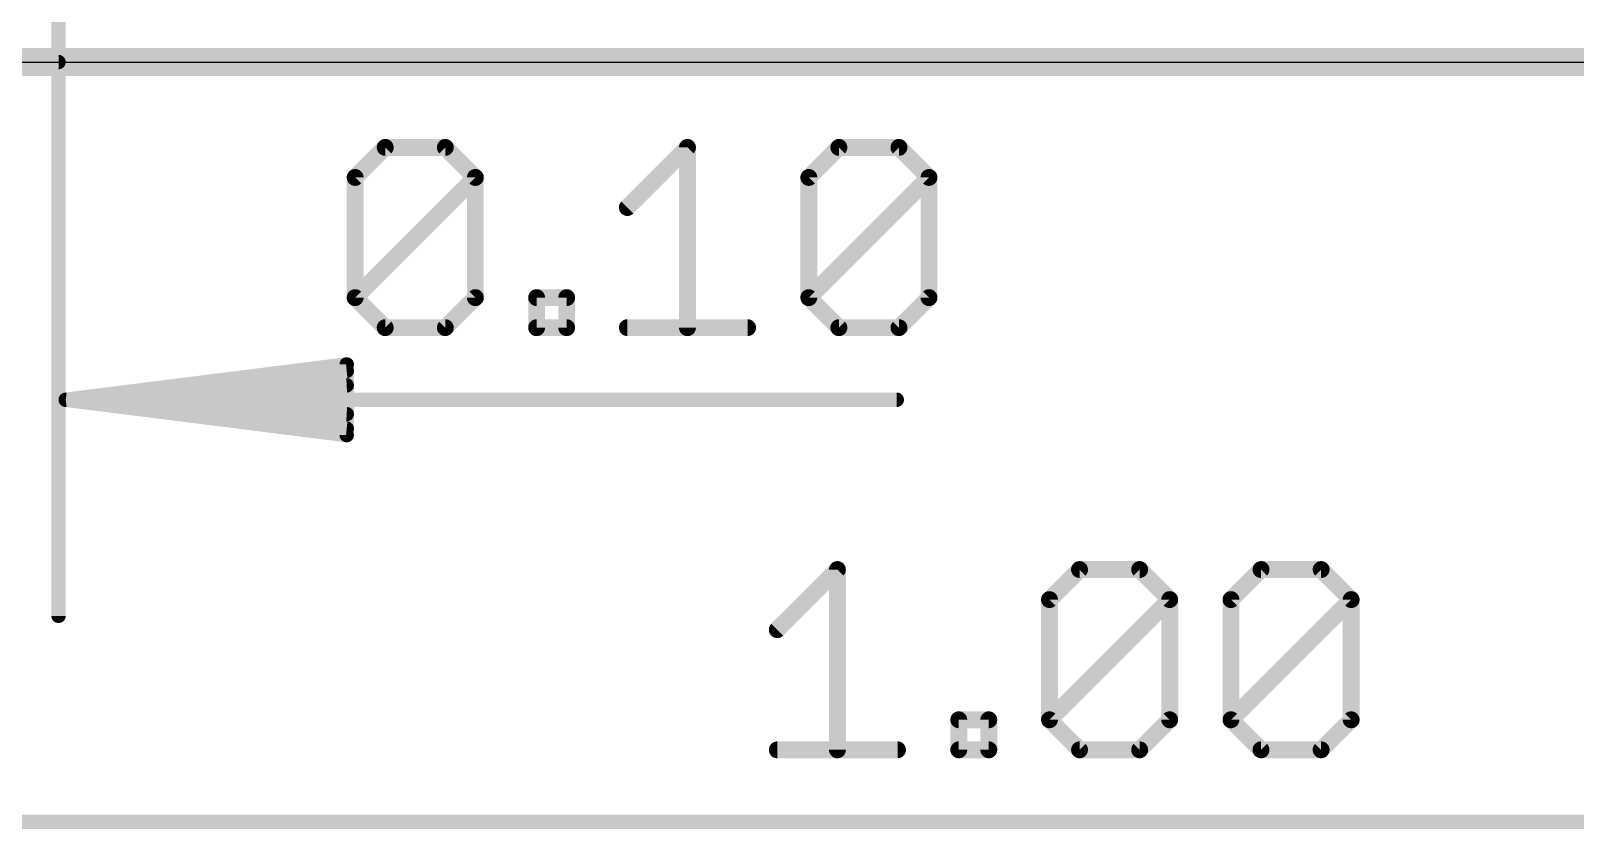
# Model space of a CAD drawing. Extents: x -6.8 to 60.3, y -8.9 to 34.9.
# Drawn here: x 3.56 to 17.49, y -6.92 to 0.28 of the extents above; entities that cross this region are included whole.
import ezdxf

# ---------------------------------------------------------------- set-up
doc = ezdxf.new("R2010")
doc.units = 0
for name, color, linetype in [('1', 12, 'CONTINUOUS'), ('16', 132, 'CONTINUOUS'), ('20', 53, 'CONTINUOUS'), ('47', 253, 'CONTINUOUS')]:
    doc.layers.add(name, color=color, linetype=linetype)

msp = doc.modelspace()

# ---------------------------------------------------------------- linework, layer by layer
at = {"layer": '1', "const_width": 0.254}
msp.add_lwpolyline([(0, 0), (44.45, 0)], dxfattribs=at)
at = {"layer": '16', "const_width": 0.254}
msp.add_lwpolyline([(0, 0), (44.45, 0)], dxfattribs=at)
at = {"layer": '20'}
msp.add_line((2.54, 0), (48.26, 0), dxfattribs=at)
at = {"layer": '47'}
for points, const_width in [([(3.81, 2.54), (3.81, -4.998)], 0.13), ([(3.81, 0), (-6.395, 0)], 0.13), ([(6.4862, -1.0415), (6.7574, -0.7703)], 0.1524), ([(6.7574, -0.7703), (7.2997, -0.7703)], 0.1524), ([(7.2997, -0.7703), (7.5709, -1.0415)], 0.1524), ([(8.9419, -1.3126), (9.4843, -0.7703)], 0.1524), ([(9.4843, -0.7703), (9.4843, -2.3973)], 0.1524), ([(10.5791, -1.0415), (10.8503, -0.7703)], 0.1524), ([(10.8503, -0.7703), (11.3926, -0.7703)], 0.1524), ([(11.3926, -0.7703), (11.6638, -1.0415)], 0.1524), ([(6.4862, -2.1261), (6.4862, -1.0415)], 0.1524), ([(6.4862, -2.1261), (7.5709, -1.0415)], 0.1524), ([(7.5709, -1.0415), (7.5709, -2.1261)], 0.1524), ([(10.5791, -2.1261), (10.5791, -1.0415)], 0.1524), ([(10.5791, -2.1261), (11.6638, -1.0415)], 0.1524), ([(11.6638, -1.0415), (11.6638, -2.1261)], 0.1524), ([(6.7574, -2.3973), (6.4862, -2.1261)], 0.1524), ([(7.5709, -2.1261), (7.2997, -2.3973)], 0.1524), ([(8.1234, -2.3973), (8.1234, -2.1261)], 0.1524), ([(8.1234, -2.1261), (8.3945, -2.1261)], 0.1524), ([(8.3945, -2.1261), (8.3945, -2.3973)], 0.1524), ([(10.8503, -2.3973), (10.5791, -2.1261)], 0.1524), ([(11.6638, -2.1261), (11.3926, -2.3973)], 0.1524), ([(7.2997, -2.3973), (6.7574, -2.3973)], 0.1524), ([(8.3945, -2.3973), (8.1234, -2.3973)], 0.1524), ([(8.9419, -2.3973), (10.0266, -2.3973)], 0.1524), ([(11.3926, -2.3973), (10.8503, -2.3973)], 0.1524), ([(3.875, -3.048), (6.41, -2.7288)], 0.13), ([(3.875, -3.048), (6.41, -2.788)], 0.13), ([(6.41, -2.7288), (6.41, -3.3672)], 0.13), ([(3.875, -3.048), (6.41, -2.918)], 0.13), ([(3.875, -3.048), (11.3728, -3.048)], 0.13), ([(6.41, -3.3672), (3.875, -3.048)], 0.13), ([(6.41, -3.178), (3.875, -3.048)], 0.13), ([(6.41, -3.308), (3.875, -3.048)], 0.13), ([(10.2948, -5.1226), (10.8371, -4.5803)], 0.1524), ([(10.8371, -4.5803), (10.8371, -6.2073)], 0.1524), ([(12.7505, -4.8515), (13.0217, -4.5803)], 0.1524), ([(13.0217, -4.5803), (13.564, -4.5803)], 0.1524), ([(13.564, -4.5803), (13.8352, -4.8515)], 0.1524), ([(14.3877, -4.8515), (14.6589, -4.5803)], 0.1524), ([(14.6589, -4.5803), (15.2012, -4.5803)], 0.1524), ([(15.2012, -4.5803), (15.4724, -4.8515)], 0.1524), ([(12.7505, -5.9361), (12.7505, -4.8515)], 0.1524), ([(12.7505, -5.9361), (13.8352, -4.8515)], 0.1524), ([(13.8352, -4.8515), (13.8352, -5.9361)], 0.1524), ([(14.3877, -5.9361), (14.3877, -4.8515)], 0.1524), ([(14.3877, -5.9361), (15.4724, -4.8515)], 0.1524), ([(15.4724, -4.8515), (15.4724, -5.9361)], 0.1524), ([(11.932, -6.2073), (11.932, -5.9361)], 0.1524), ([(11.932, -5.9361), (12.2031, -5.9361)], 0.1524), ([(12.2031, -5.9361), (12.2031, -6.2073)], 0.1524), ([(13.0217, -6.2073), (12.7505, -5.9361)], 0.1524), ([(13.8352, -5.9361), (13.564, -6.2073)], 0.1524), ([(14.6589, -6.2073), (14.3877, -5.9361)], 0.1524), ([(15.4724, -5.9361), (15.2012, -6.2073)], 0.1524), ([(10.2948, -6.2073), (11.3795, -6.2073)], 0.1524), ([(12.2031, -6.2073), (11.932, -6.2073)], 0.1524), ([(13.564, -6.2073), (13.0217, -6.2073)], 0.1524), ([(15.2012, -6.2073), (14.6589, -6.2073)], 0.1524), ([(0.065, -6.858), (25.335, -6.858)], 0.13)]:
    msp.add_lwpolyline(points, dxfattribs=dict(at, const_width=const_width))
for points, const_width in [([(3.81, -0.0325, 1), (3.81, 0.0325)], 0.065), ([(6.7574, -0.7322, 1), (6.7574, -0.8084)], 0.0762), ([(6.7843, -0.7973, 1), (6.7304, -0.7434)], 0.0762), ([(7.3266, -0.7434, 1), (7.2728, -0.7973)], 0.0762), ([(7.2997, -0.8084, 1), (7.2997, -0.7322)], 0.0762), ([(9.5224, -0.7703, 1), (9.4462, -0.7703)], 0.0762), ([(9.5112, -0.7973, 1), (9.4573, -0.7434)], 0.0762), ([(10.8503, -0.7322, 1), (10.8503, -0.8084)], 0.0762), ([(10.8772, -0.7973, 1), (10.8233, -0.7434)], 0.0762), ([(11.4195, -0.7434, 1), (11.3656, -0.7973)], 0.0762), ([(11.3926, -0.8084, 1), (11.3926, -0.7322)], 0.0762), ([(6.5243, -1.0415, 1), (6.4481, -1.0415)], 0.0762), ([(7.609, -1.0415, 1), (7.5328, -1.0415)], 0.0762), ([(7.5978, -1.0684, 1), (7.5439, -1.0145)], 0.0762), ([(10.6172, -1.0415, 1), (10.541, -1.0415)], 0.0762), ([(11.7019, -1.0415, 1), (11.6257, -1.0415)], 0.0762), ([(11.6907, -1.0684, 1), (11.6368, -1.0145)], 0.0762), ([(6.4593, -1.0145, 1), (6.5131, -1.0684)], 0.0762), ([(7.5439, -1.0684, 1), (7.5978, -1.0145)], 0.0762), ([(10.5521, -1.0145, 1), (10.606, -1.0684)], 0.0762), ([(11.6368, -1.0684, 1), (11.6907, -1.0145)], 0.0762), ([(8.915, -1.2857, 1), (8.9689, -1.3396)], 0.0762), ([(6.5131, -2.0992, 1), (6.4593, -2.1531)], 0.0762), ([(6.4593, -2.0992, 1), (6.5131, -2.1531)], 0.0762), ([(6.4481, -2.1261, 1), (6.5243, -2.1261)], 0.0762), ([(7.5328, -2.1261, 1), (7.609, -2.1261)], 0.0762), ([(7.5978, -2.1531, 1), (7.5439, -2.0992)], 0.0762), ([(8.1615, -2.1261, 1), (8.0853, -2.1261)], 0.0762), ([(8.1234, -2.088, 1), (8.1234, -2.1642)], 0.0762), ([(8.4326, -2.1261, 1), (8.3564, -2.1261)], 0.0762), ([(8.3945, -2.1642, 1), (8.3945, -2.088)], 0.0762), ([(10.606, -2.0992, 1), (10.5521, -2.1531)], 0.0762), ([(10.5521, -2.0992, 1), (10.606, -2.1531)], 0.0762), ([(10.541, -2.1261, 1), (10.6172, -2.1261)], 0.0762), ([(11.6257, -2.1261, 1), (11.7019, -2.1261)], 0.0762), ([(11.6907, -2.1531, 1), (11.6368, -2.0992)], 0.0762), ([(6.7574, -2.3592, 1), (6.7574, -2.4354)], 0.0762), ([(6.7304, -2.4242, 1), (6.7843, -2.3704)], 0.0762), ([(7.2728, -2.3704, 1), (7.3266, -2.4242)], 0.0762), ([(7.2997, -2.4354, 1), (7.2997, -2.3592)], 0.0762), ([(8.1234, -2.3592, 1), (8.1234, -2.4354)], 0.0762), ([(8.0853, -2.3973, 1), (8.1615, -2.3973)], 0.0762), ([(8.3564, -2.3973, 1), (8.4326, -2.3973)], 0.0762), ([(8.3945, -2.4354, 1), (8.3945, -2.3592)], 0.0762), ([(8.9419, -2.3592, 1), (8.9419, -2.4354)], 0.0762), ([(9.4462, -2.3973, 1), (9.5224, -2.3973)], 0.0762), ([(10.0266, -2.4354, 1), (10.0266, -2.3592)], 0.0762), ([(10.8503, -2.3592, 1), (10.8503, -2.4354)], 0.0762), ([(10.8233, -2.4242, 1), (10.8772, -2.3704)], 0.0762), ([(11.3656, -2.3704, 1), (11.4195, -2.4242)], 0.0762), ([(11.3926, -2.4354, 1), (11.3926, -2.3592)], 0.0762), ([(6.4425, -2.7288, 1), (6.3775, -2.7288)], 0.065), ([(6.4141, -2.761, 1), (6.4059, -2.6965)], 0.065), ([(6.4133, -2.8203, 1), (6.4067, -2.7557)], 0.065), ([(6.4117, -2.9505, 1), (6.4083, -2.8855)], 0.065), ([(3.875, -3.0155, 1), (3.875, -3.0805)], 0.065), ([(3.8791, -3.0158, 1), (3.8709, -3.0802)], 0.065), ([(3.8733, -3.0155, 1), (3.8767, -3.0805)], 0.065), ([(3.8767, -3.0155, 1), (3.8733, -3.0805)], 0.065), ([(3.8783, -3.0157, 1), (3.8717, -3.0803)], 0.065), ([(3.8717, -3.0157, 1), (3.8783, -3.0803)], 0.065), ([(3.8709, -3.0158, 1), (3.8791, -3.0802)], 0.065), ([(11.3728, -3.0805, 1), (11.3728, -3.0155)], 0.065), ([(6.4083, -3.2105, 1), (6.4117, -3.1455)], 0.065), ([(6.3775, -3.3672, 1), (6.4425, -3.3672)], 0.065), ([(6.4059, -3.3995, 1), (6.4141, -3.335)], 0.065), ([(6.4067, -3.3403, 1), (6.4133, -3.2757)], 0.065), ([(10.8752, -4.5803, 1), (10.799, -4.5803)], 0.0762), ([(10.8641, -4.6073, 1), (10.8102, -4.5534)], 0.0762), ([(13.0217, -4.5422, 1), (13.0217, -4.6184)], 0.0762), ([(13.0486, -4.6073, 1), (12.9948, -4.5534)], 0.0762), ([(13.591, -4.5534, 1), (13.5371, -4.6073)], 0.0762), ([(13.564, -4.6184, 1), (13.564, -4.5422)], 0.0762), ([(14.6589, -4.5422, 1), (14.6589, -4.6184)], 0.0762), ([(14.6858, -4.6073, 1), (14.6319, -4.5534)], 0.0762), ([(15.2281, -4.5534, 1), (15.1743, -4.6073)], 0.0762), ([(15.2012, -4.6184, 1), (15.2012, -4.5422)], 0.0762), ([(12.7886, -4.8515, 1), (12.7124, -4.8515)], 0.0762), ([(12.7236, -4.8245, 1), (12.7775, -4.8784)], 0.0762), ([(13.8733, -4.8515, 1), (13.7971, -4.8515)], 0.0762), ([(13.8621, -4.8784, 1), (13.8083, -4.8245)], 0.0762), ([(13.8083, -4.8784, 1), (13.8621, -4.8245)], 0.0762), ([(14.4258, -4.8515, 1), (14.3496, -4.8515)], 0.0762), ([(14.3608, -4.8245, 1), (14.4146, -4.8784)], 0.0762), ([(15.5105, -4.8515, 1), (15.4343, -4.8515)], 0.0762), ([(15.4993, -4.8784, 1), (15.4454, -4.8245)], 0.0762), ([(15.4454, -4.8784, 1), (15.4993, -4.8245)], 0.0762), ([(3.7775, -4.998, 1), (3.8425, -4.998)], 0.065), ([(10.2679, -5.0957, 1), (10.3218, -5.1496)], 0.0762), ([(11.9701, -5.9361, 1), (11.8939, -5.9361)], 0.0762), ([(11.932, -5.898, 1), (11.932, -5.9742)], 0.0762), ([(12.2412, -5.9361, 1), (12.165, -5.9361)], 0.0762), ([(12.2031, -5.9742, 1), (12.2031, -5.898)], 0.0762), ([(12.7775, -5.9092, 1), (12.7236, -5.9631)], 0.0762), ([(12.7236, -5.9092, 1), (12.7775, -5.9631)], 0.0762), ([(12.7124, -5.9361, 1), (12.7886, -5.9361)], 0.0762), ([(13.7971, -5.9361, 1), (13.8733, -5.9361)], 0.0762), ([(13.8621, -5.9631, 1), (13.8083, -5.9092)], 0.0762), ([(14.4146, -5.9092, 1), (14.3608, -5.9631)], 0.0762), ([(14.3608, -5.9092, 1), (14.4146, -5.9631)], 0.0762), ([(14.3496, -5.9361, 1), (14.4258, -5.9361)], 0.0762), ([(15.4343, -5.9361, 1), (15.5105, -5.9361)], 0.0762), ([(15.4993, -5.9631, 1), (15.4454, -5.9092)], 0.0762), ([(10.2948, -6.1692, 1), (10.2948, -6.2454)], 0.0762), ([(10.799, -6.2073, 1), (10.8752, -6.2073)], 0.0762), ([(11.3795, -6.2454, 1), (11.3795, -6.1692)], 0.0762), ([(11.932, -6.1692, 1), (11.932, -6.2454)], 0.0762), ([(11.8939, -6.2073, 1), (11.9701, -6.2073)], 0.0762), ([(12.165, -6.2073, 1), (12.2412, -6.2073)], 0.0762), ([(12.2031, -6.2454, 1), (12.2031, -6.1692)], 0.0762), ([(13.0217, -6.1692, 1), (13.0217, -6.2454)], 0.0762), ([(12.9948, -6.2342, 1), (13.0486, -6.1804)], 0.0762), ([(13.5371, -6.1804, 1), (13.591, -6.2342)], 0.0762), ([(13.564, -6.2454, 1), (13.564, -6.1692)], 0.0762), ([(14.6589, -6.1692, 1), (14.6589, -6.2454)], 0.0762), ([(14.6319, -6.2342, 1), (14.6858, -6.1804)], 0.0762), ([(15.1743, -6.1804, 1), (15.2281, -6.2342)], 0.0762), ([(15.2012, -6.2454, 1), (15.2012, -6.1692)], 0.0762)]:
    msp.add_lwpolyline(points, format="xyb", dxfattribs=dict(at, const_width=const_width))

doc.saveas('drawing.dxf')
